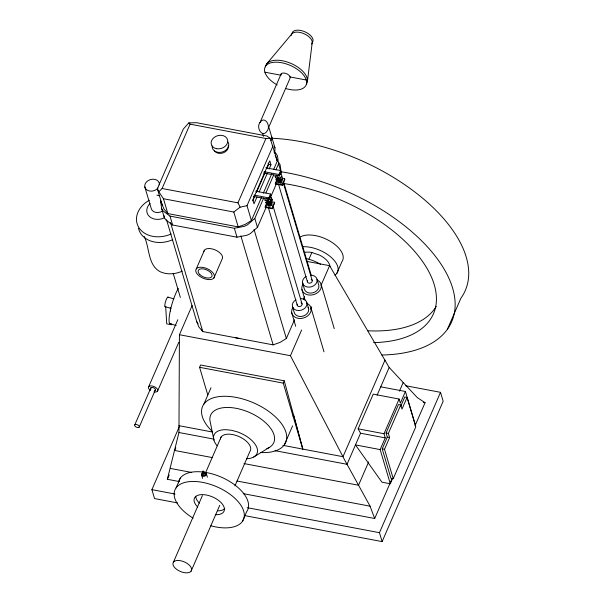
<?xml version="1.0" encoding="UTF-8"?>
<svg xmlns="http://www.w3.org/2000/svg" width="603" height="603" viewBox="0 0 603 603"><rect width="100%" height="100%" fill="white"/><g stroke="black" fill="none" stroke-linecap="round" stroke-linejoin="round"><path stroke-width="0.9" d="M179.385 481.571L167.348 479.295L178.955 432.517L179.423 334.725L192.108 305.57M307.44 81.39L312.203 42.685M274.81 153.177L274.968 147.878L268.81 127.075L290.005 78.345A4.982 2.593 23.5 0 0 285.92 73.46A4.982 2.593 23.5 0 0 280.983 75.232M276.242 180.289L276.476 179.227M271.84 202.653L269.888 204.869L267.355 204.327M282.016 179.264L280.063 181.473L277.531 180.93M259.961 122.597C255.785 127.467 262.463 138.592 267.114 130.979C271.282 126.11 264.611 114.985 259.961 122.597L281.164 73.868M162.29 205.367L157.36 188.724L183.312 129.065L188.822 122.876L196.518 122.703L266.873 136.007L270.091 138.245L277.365 160.873L273.656 169.398M261.423 197.52L251.413 220.532L245.21 224.369L238.2 226.894L167.853 213.59L163.451 198.734L158.838 191.799L162.094 188.498L190.081 124.165L188.822 122.876M196.254 268.953L204.394 250.237M148.677 386.727L177.81 319.748M134.771 424.889L150.886 387.85M139.195 427.128A2.487 1.296 23.5 0 0 136.542 424.52A2.487 1.296 23.5 0 0 135.215 426.374A2.487 1.296 23.5 0 0 139.195 427.128L155.303 390.088M272.963 146.009L247.011 205.676L240.107 207.168L237.951 202.842L265.938 138.509L270.091 138.245M157.519 391.204L178.805 342.263M213.937 277.908A9.957 5.178 23.5 0 0 203.339 267.483A9.957 5.178 23.5 0 0 198.01 274.893A9.957 5.178 23.5 0 0 213.937 277.908L222.077 259.192A9.957 5.178 23.5 0 0 215.128 249.891A9.957 5.178 23.5 0 0 203.897 251.496M252.823 200.829L254.662 196.593M256.509 192.357L264.988 172.857M266.827 168.621L268.674 164.385L270.973 164.823L269.126 169.059M256.961 197.03L254.014 203.806L252.823 199.797L269.782 160.805L270.973 164.823M259.177 191.942L267.287 173.295M263.277 193.261L271.802 173.656M161.355 203.286L160.564 200.611L161.634 208.57L163.089 210.952L169.993 216.108L234.356 228.273L244.358 226.321L247.509 224.806L254.813 218.429L263.715 197.957M265.946 192.839L273.732 174.93M275.955 169.812L278.556 163.843L277.486 155.883L276.038 153.501L273.966 151.956M253.222 196.344L269.224 199.374L268.787 197.89L270.483 193.985L255.687 191.189M263.398 172.955L279.4 175.978L278.963 174.493L280.659 170.596L265.863 167.8M282.098 178.367L284.684 178.85L284.857 179.445L282.317 185.294L275.42 183.99L276.332 180.892M271.93 201.779L274.516 202.269L274.689 202.864L272.149 208.713L265.252 207.409L266.164 204.304M265.252 207.409L266.338 204.899M275.42 183.99L276.506 181.488M269.224 199.374L270.92 195.47L270.483 193.985M279.4 175.978L281.096 172.081L280.659 170.596M161.634 208.57L164.28 217.487L165.727 219.869L172.639 225.025L237.002 237.19L246.996 235.238L250.147 233.723L257.451 227.346L266.36 206.874M270.807 196.638L276.378 183.847M207.779 394.95L199.593 367.31L200.595 365.003L284.262 380.817L302.796 449.099L283.259 383.131L284.262 380.817M272.149 208.713L274.516 202.269M282.317 185.294L284.684 178.85M177.666 502.947L154.534 498.568L151.896 489.659L179.242 426.796M175.842 447.893L174.719 450.479L212.588 457.639M167.348 479.295L169.217 475.006M203.904 404.07L211.012 387.729M176.076 487.88L180.312 478.134M205.457 473.038L221.15 436.956M173.43 562.184L202.404 495.568M308.955 259.184L311.864 252.499L319.718 255.205A16.183 8.419 23.5 0 1 329.939 266.624M166.534 219.711L196.706 321.557L198.884 326.984L202.796 331.567L273.151 344.871L280.154 342.346L286.357 338.509L294.513 319.756M303.407 299.307L304.523 296.744M191.113 571.139A9.957 5.178 23.5 0 0 180.508 560.715A9.957 5.178 23.5 0 0 175.187 568.124A9.957 5.178 23.5 0 0 191.113 571.139L219.718 505.374M243.25 493.646L374.697 518.497L370.069 506.181L344.622 459.916L290.427 355.71L301.613 329.992M310.688 309.135L311.706 306.799M321.007 285.4L329.592 265.682L306.46 261.31M234.944 485.875L249.891 451.511A16.183 8.419 23.5 0 0 238.6 436.391A16.183 8.419 23.5 0 0 220.351 439.007M336.836 273.355L341.924 261.657A24.896 12.949 23.5 0 0 330.316 241.321A24.896 12.949 23.5 0 0 300.445 236.881M242.398 521.459L246.642 511.713A37.341 19.432 23.5 0 0 220.57 476.822A37.341 19.432 23.5 0 0 178.465 482.852M293.028 416.115L293.571 414.879L302.796 449.099M284.367 444.81L292.598 425.884M385.008 360.097L342.986 456.697L282.792 445.315M380.161 449.589L355.469 444.916L381.94 482.181L390.284 483.757L380.161 449.589L385.242 437.891L360.556 433.218L358.137 428.839L373.227 394.136L399.103 399.028L400.339 403.188L405.427 391.49L380.742 386.825M360.556 433.218L347.042 464.295L275.006 450.675M377.109 395.184L389.169 367.446L329.592 265.682M368.652 461.928L358.514 485.234L243.989 463.579M399.442 391.151L403.196 382.513L389.169 367.446M385.242 437.891L384.013 433.73L399.103 399.028M407.07 397.422L415.791 426.841L393.231 478.699L390.932 478.262L382.219 448.843L387.307 437.145L386.071 432.984L398.455 404.523L400.754 404.96L401.982 409.12L407.07 397.422L404.771 396.993L400.776 406.181M393.231 478.699L384.518 449.28L389.606 437.582L388.37 433.421L400.754 404.96M447.373 329.321L460.941 298.131A149.363 77.712 23.5 0 0 423.419 198.869A149.363 77.712 23.5 0 0 271.44 138.23M374.697 518.497L391.86 479.038M414.992 425.846L425.07 402.683L417.299 397.603L403.196 382.513M390.284 483.757L392.508 478.631M244.275 515.535L382.114 541.6L379.468 532.683L440.522 392.327L405.367 385.679M382.114 541.6L443.167 401.244L440.522 392.327M266.534 64.076L291.746 34.024M281.435 178.963L279.807 180.184L277.908 180.139M282.31 179.31L280.026 181.021L277.388 180.96M282.543 180.568L280.252 182.287L277.591 182.227M269.873 199.97L270.86 198.922M271.229 200.181L268.946 201.892L266.315 201.832M271.757 201.447C270.528 203.256 267.581 204.146 265.923 202.412M271.26 202.352L269.631 203.58L267.099 203.038M272.134 202.706C270.913 204.5 267.988 205.389 266.345 203.671M272.368 203.957L270.076 205.683L267.415 205.615M271.863 204.869L270.234 206.09L268.343 206.045M163.451 198.734L233.798 212.03L240.107 207.168M253.735 457.006L268.998 447.637M280.953 179.099L278.232 179.98L276.099 179.023M281.345 182.219L279.415 182.845L277.885 182.159M280.636 183.538L281.94 182.867M182.227 271.146C175.443 274.237 167.468 274.862 160.534 271.9C147.577 265.433 149.793 247.773 144.223 236.451M277.327 177.463L278.737 177.252M278.903 177.659L277.003 177.614M268.561 200.648L265.9 200.58L264.905 199.608M268.727 201.055L266.827 201.01M264.898 72.194L280.523 75.149M289.719 76.883L306.271 80.018M190.081 124.165L265.938 138.509M264.167 171.697L278.963 174.493M275.239 183.395L282.136 184.699M253.991 195.093L268.787 197.89M265.071 206.814L271.968 208.118M162.094 188.498L237.951 202.842M156.908 195.153L159.667 195.674M171.388 324.746L166.714 323.864L165.652 306.211A4.982 0.965 -73.4 0 1 165.418 302.05A4.982 0.965 -73.4 0 1 168.109 297.385M179.423 334.725L290.427 355.71M423.223 402.337L425.07 402.683M199.593 367.31L283.259 383.131M386.071 432.984L388.37 433.421M358.137 428.839L384.013 433.73M387.307 437.145L389.606 437.582M382.219 448.843L384.518 449.28M178.948 425.68L212.738 432.072M178.955 432.517L214.05 439.15M170.393 468.425L191.656 472.443M236.956 481.013L370.069 506.181M151.896 489.659L175.021 494.03M247.185 507.673L379.468 532.683M276.649 176.393L277.546 176.589M276.491 178.435L279.121 178.503L281.405 176.792L279.453 178.955L277.553 178.91M267.378 202.306L269.277 202.352L270.875 201.07L271.576 197.671M167.928 297.106L173.89 298.884M165.018 306.626L170.981 308.404M170.023 323.69L176.166 325.522M276.212 178.194L276.732 178.465M275.194 176.498L276.076 177.184M167.853 213.59L163.933 209.007L161.762 203.58M271.403 197.867L272.232 200.188M271.772 199.133L272.481 200.196M278.676 162.418L280.124 164.8L281.194 172.76L278.556 163.843M276.423 159.335L277.365 160.873L275.187 155.446M196.706 321.557L198.108 323.871M201.387 329.261L202.796 331.567L170.491 222.507M157.36 188.724L158.838 191.799M271.177 199.291L271.229 200.143M275.074 176.543L275.428 177.516M275.97 179.061L276.332 180.041M264.898 199.94L265.26 200.912M265.795 202.457L266.157 203.43M274.41 146.318L274.968 147.878M405.427 391.49L415.55 425.665M321.233 284.722L334.243 328.643M317.057 279.377L318.821 285.317A7.47 5.842 -16.5 0 1 312.821 292.832A7.47 5.842 -16.5 0 1 304.334 288.912L302.57 282.965M280.802 172.488L282.671 178.797M283.47 181.503L311.238 275.239M283.018 181.963L312.226 280.568M278.458 184.058L307.402 281.767M262.72 133.655L263.511 136.331M311.058 308.11L323.999 351.798M306.882 302.766L308.646 308.713M301.915 289.508L305.103 300.264M272.842 205.352L302.05 303.965M268.282 207.447L297.226 305.163M292.395 306.362L294.158 312.301A7.47 5.842 -16.5 0 0 303.58 315.942A7.47 5.842 -16.5 0 0 308.073 307.296M291.739 312.897L295.704 326.276M254.813 218.429L257.451 227.346M247.011 205.676L251.413 220.532M254.051 229.449L286.357 338.509M233.798 212.03L238.2 226.894M240.846 235.811L273.151 344.871M234.356 228.273L237.002 237.19M169.993 216.108L172.639 225.025M173.234 273.408L180.35 297.437M144.833 186.975L151.172 208.367A7.47 5.842 -16.5 0 0 162.606 210.997M206.377 473.739L207.394 477.192M201.545 474.938L202.563 478.383M213.907 440.145L210.424 422.846A34.431 17.917 23.5 0 1 250.524 412.949A34.431 17.917 23.5 0 1 266.797 448.67M164.039 215.716L164.28 217.487M170.332 307.605L170.543 311.035M211.909 431.107A45.3 23.57 23.5 0 1 219.696 396.533A45.3 23.57 23.5 0 1 281.322 423.442A45.3 23.57 23.5 0 1 261.016 452.551M304.779 252.386A16.183 8.419 23.5 0 1 311.864 252.499M305.94 258.529A25.982 13.522 23.5 0 1 320.6 264.31M246.8 458.762A23.411 12.181 23.5 0 0 256.946 447.712A23.411 12.181 23.5 0 0 237.122 431.793L231.386 430.256L225.929 429.683A23.411 12.181 23.5 0 0 217.133 445.805M193.111 518.158A37.341 19.432 23.5 0 1 185.453 482.294A37.341 19.432 23.5 0 1 241.637 506.482A37.341 19.432 23.5 0 1 210.862 525.801M197.731 507.048A16.183 8.419 23.5 0 1 200.332 494.724A16.183 8.419 23.5 0 1 222.296 504.018A16.183 8.419 23.5 0 1 215.866 514.728M224.813 508.623A16.183 8.419 23.5 0 1 217.562 510.831M199.427 503.151A16.183 8.419 23.5 0 1 195.719 496.307M203.543 472.435A2.487 1.945 -16.5 0 1 206.324 474.606A2.487 1.945 -16.5 0 1 202.374 476.023A2.487 1.945 -16.5 0 1 202.932 472.654M204.809 473.28A1.492 1.168 -16.5 0 1 205.08 474.983A1.492 1.168 -16.5 0 1 202.917 475.292A1.492 1.168 -16.5 0 1 203.023 473.528M203.362 472.006A1.492 1.168 -16.5 0 1 205.028 473.31A1.492 1.168 -16.5 0 1 202.661 474.162A1.492 1.168 -16.5 0 1 202.992 472.141M171.124 323.502A19.914 3.859 -73.4 0 1 170.129 311.48A19.914 3.859 -73.4 0 1 178.322 288.475M150.464 390.45A4.982 2.593 23.5 0 1 150.034 385.958A4.982 2.593 23.5 0 1 157.308 389.041A4.982 2.593 23.5 0 1 153.976 391.935M150.991 388.935A2.487 1.296 23.5 0 1 151.896 387.42A2.487 1.296 23.5 0 1 154.994 388.731A2.487 1.296 23.5 0 1 154.624 390.473M317.231 280.033A9.957 7.794 -16.5 0 1 319.741 290.601A9.957 7.794 -16.5 0 1 306.392 294.4A9.957 7.794 -16.5 0 1 303.113 284.043M307.055 303.422A9.957 7.794 -16.5 0 1 309.565 313.997A9.957 7.794 -16.5 0 1 296.216 317.789A9.957 7.794 -16.5 0 1 292.937 307.44M300.309 298.575A7.47 5.842 -16.5 0 1 306.377 306.203A7.47 5.842 -16.5 0 1 294.731 309.52A7.47 5.842 -16.5 0 1 295.99 299.804M310.485 275.187A7.47 5.842 -16.5 0 1 316.552 282.815A7.47 5.842 -16.5 0 1 304.907 286.124A7.47 5.842 -16.5 0 1 306.166 276.415M301.055 302.796A2.487 1.945 -16.5 0 1 301.756 305.329A2.487 1.945 -16.5 0 1 298.591 306.467A2.487 1.945 -16.5 0 1 297.339 304.131M311.231 279.4A2.487 1.945 -16.5 0 1 311.932 281.94A2.487 1.945 -16.5 0 1 308.766 283.071A2.487 1.945 -16.5 0 1 307.515 280.734M270.189 196.39A2.487 1.945 -16.5 0 1 269.337 198.342M268.802 198.673A2.487 1.945 -16.5 0 1 266.36 198.756M280.176 172.526A2.487 1.945 -16.5 0 1 279.513 174.945M278.978 175.285A2.487 1.945 -16.5 0 1 276.068 175.066M158.084 187.948A7.47 5.842 -16.5 0 1 146.039 189.221A7.47 5.842 -16.5 0 1 150.207 179.641A7.47 5.842 -16.5 0 1 159.403 184.925M164.423 217.811A12.648 9.897 -16.5 0 1 149.145 216.258A12.648 9.897 -16.5 0 1 150.072 203.422M171.048 234.002A25.288 19.793 -16.5 0 1 138.984 227.768A25.288 19.793 -16.5 0 1 149.288 200.256M172.729 239.662A25.288 19.793 -16.5 0 1 138.509 228.266M228.047 141.999A8.465 6.625 -16.5 0 1 221.896 152.122A8.465 6.625 -16.5 0 1 212.188 145.926M268.516 163.089A0.995 0.52 23.5 0 1 268.041 163.262M239.775 338.524A48.542 37.989 -16.5 0 1 235.306 337.642M228.258 145.624A7.47 5.842 -16.5 0 1 223.193 152.853A7.47 5.842 -16.5 0 1 214.336 150.637M271.508 136.534A4.982 3.897 -16.5 0 1 271.056 140.522M265.426 66.918A22.401 11.661 23.5 0 1 290.691 63.292A22.401 11.661 23.5 0 1 306.332 84.224M291.189 35.441A11.201 5.826 23.5 0 1 303.822 33.632A11.201 5.826 23.5 0 1 311.645 44.102M292.04 33.497A11.201 5.826 23.5 0 1 304.673 31.688A11.201 5.826 23.5 0 1 312.49 42.15M277.207 84.955A22.401 11.661 23.5 0 1 270.845 62.795A22.401 11.661 23.5 0 1 305.08 77.29A22.401 11.661 23.5 0 1 285.626 88.513M280.794 171.712A149.363 77.712 23.5 0 1 445.594 271.674A149.363 77.712 23.5 0 1 381.842 355.016M283.402 183.485A129.449 67.348 23.5 0 1 427.633 269.488A129.449 67.348 23.5 0 1 373.589 342.625M302.729 246.71A24.896 12.949 23.5 0 1 331.213 257.36A24.896 12.949 23.5 0 1 334.906 275.224M436.316 306.332A129.449 67.348 23.5 0 1 367.619 330.768M202.623 471.282C203.136 472.812 204.108 470.114 202.623 471.282M203.151 473.061C203.663 474.591 204.636 471.893 203.151 473.061M199.781 274.523A7.47 3.889 23.5 0 0 211.728 276.785A7.47 3.889 23.5 0 0 203.776 268.968A7.47 3.889 23.5 0 0 199.781 274.523M216.545 148.7A8.465 6.625 -16.5 0 0 227.64 140.039A8.465 6.625 -16.5 0 0 214.103 137.476A8.465 6.625 -16.5 0 0 216.545 148.7"/></g></svg>
